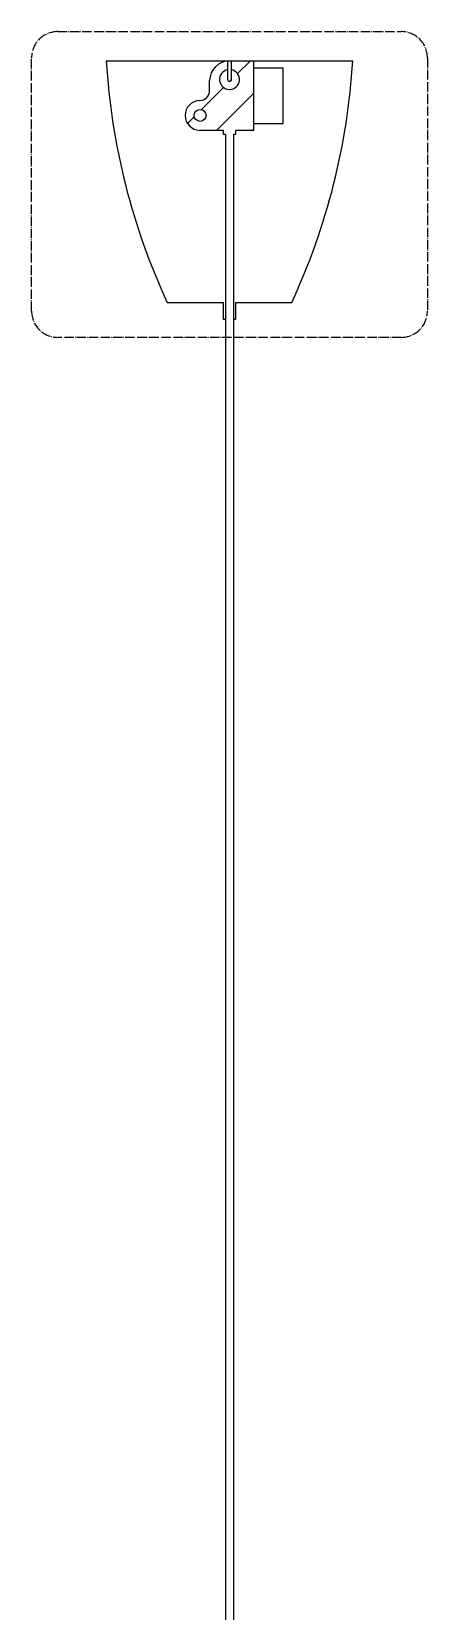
# Model space of a CAD drawing. Header units: millimetres. Extents: x 758 to 5180, y 1629 to 6668.
# Drawn here: x 3470 to 3669, y 3088 to 3882 of the extents above; entities that cross this region are included whole.
import ezdxf

# ---------------------------------------------------------------- set-up
doc = ezdxf.new("R2010")
doc.units = ezdxf.units.MM
doc.linetypes.add('ACAD_ISO04W100', pattern=[30, 24, -3, 0, -3])
for name, color, linetype in [('IF-DETL', 4, 'Continuous'), ('IF-FURN', 7, 'Continuous'), ('Layer2', 8, 'Continuous'), ('linee sezione', 3, 'ACAD_ISO04W100')]:
    doc.layers.add(name, color=color, linetype=linetype)

msp = doc.modelspace()

# ---------------------------------------------------------------- hatches: boundary and pattern name
at = {"layer": 'IF-DETL'}
h = msp.add_hatch(dxfattribs=at)
h.set_pattern_fill('ANSI31', color=256, scale=4)
edge = h.paths.add_edge_path()
edge.add_line((3581.74, 3867.62), (3570.74, 3867.62))
edge.add_line((3570.74, 3867.62), (3570.74, 3863.11))
edge.add_arc((3569.74, 3858.21), 5, -258.46304, 78.46304, ccw=False)
edge.add_line((3568.74, 3863.11), (3568.74, 3867.55))
edge.add_arc((3569.97, 3857.39), 10.23, 96.90543, 178.82815)
edge.add_line((3559.74, 3857.6), (3559.74, 3852.62))
edge.add_arc((3554.74, 3852.62), 5, 270, 360, ccw=False)
edge.add_arc((3554.94, 3840.12), 7.5, 91.55748, 268.44252)
edge.add_line((3554.74, 3832.62), (3569.74, 3832.62))
edge.add_line((3569.74, 3832.62), (3572.74, 3832.62))
edge.add_line((3572.74, 3832.62), (3581.74, 3832.62))
edge.add_line((3581.74, 3832.62), (3581.74, 3867.62))
edge = h.paths.add_edge_path(flags=16)
edge.add_arc((3554.94, 3840.12), 3, 0, 360)
edge = h.paths.add_edge_path(flags=17)
edge.add_line((3570.74, 3867.62), (3569.74, 3867.62))
edge.add_arc((3569.97, 3857.39), 10.23, 91.28938, 96.90543)
edge.add_line((3568.74, 3867.55), (3568.74, 3858.21))
edge.add_arc((3569.74, 3858.21), 1, 180, 360)
edge.add_line((3570.74, 3858.21), (3570.74, 3867.62))

# ---------------------------------------------------------------- linework, layer by layer
at = {"layer": 'IF-FURN'}
for p, q in [((3507.71, 3867.62), (3631.76, 3867.62)), ((3538.4, 3746.12), (3566.74, 3746.12)), ((3566.74, 3737.62), (3566.74, 3746.12)), ((3572.74, 3746.12), (3572.74, 3737.62)), ((3572.74, 3746.12), (3601.07, 3746.12)), ((3567.74, 3737.62), (3566.74, 3737.62)), ((3572.74, 3737.62), (3571.74, 3737.62))]:
    msp.add_line(p, q, dxfattribs=at)
for centre, start, end in [((3842.51, 3887.56), 183.40872, 204.94291), ((3296.96, 3887.56), 335.05709, 356.59128)]:
    msp.add_arc(centre, 335.4, start, end, dxfattribs=at)
at = {"layer": 'Layer2'}
for p, q in [((3568.74, 3867.62), (3568.74, 3858.21)), ((3570.74, 3858.21), (3570.74, 3867.62)), ((3581.74, 3867.62), (3581.74, 3832.62)), ((3581.74, 3864.12), (3596.74, 3864.12)), ((3596.74, 3836.12), (3596.74, 3864.12)), ((3559.74, 3852.62), (3559.74, 3857.6)), ((3559.74, 3852.62), (3559.74, 3852.62)), ((3581.74, 3836.12), (3596.74, 3836.12)), ((3566.74, 3832.62), (3554.74, 3832.62)), ((3566.74, 3830.62), (3566.74, 3832.62)), ((3567.74, 3830.62), (3566.74, 3830.62)), ((3567.74, 3830.62), (3567.74, 2504.25)), ((3572.74, 3830.62), (3571.74, 3830.62)), ((3571.74, 3830.62), (3571.74, 2504.25)), ((3581.74, 3832.62), (3572.74, 3832.62)), ((3572.74, 3832.62), (3572.74, 3830.62))]:
    msp.add_line(p, q, dxfattribs=at)
msp.add_circle((3554.94, 3840.12), 3, dxfattribs=at)
for centre, radius, start, end in [((3569.97, 3857.39), 10.23, 91.28938, 178.82815), ((3569.74, 3858.21), 5, 101.53696, 78.46304), ((3554.74, 3852.62), 5, 270, 0), ((3569.74, 3858.21), 1, 180, 0), ((3554.94, 3840.12), 7.5, 91.55748, 268.44252)]:
    msp.add_arc(centre, radius, start, end, dxfattribs=at)
at = {"layer": 'linee sezione', "ltscale": 0.2}
msp.add_lwpolyline([(3483.31, 3882.26), (3656.16, 3882.26, -0.414214), (3669.35, 3869.07), (3669.35, 3741.78, -0.414214), (3656.16, 3728.59), (3483.31, 3728.59, -0.414214), (3470.12, 3741.78), (3470.12, 3869.07, -0.414214)], format="xyb", close=True, dxfattribs=at)

doc.saveas('drawing.dxf')
